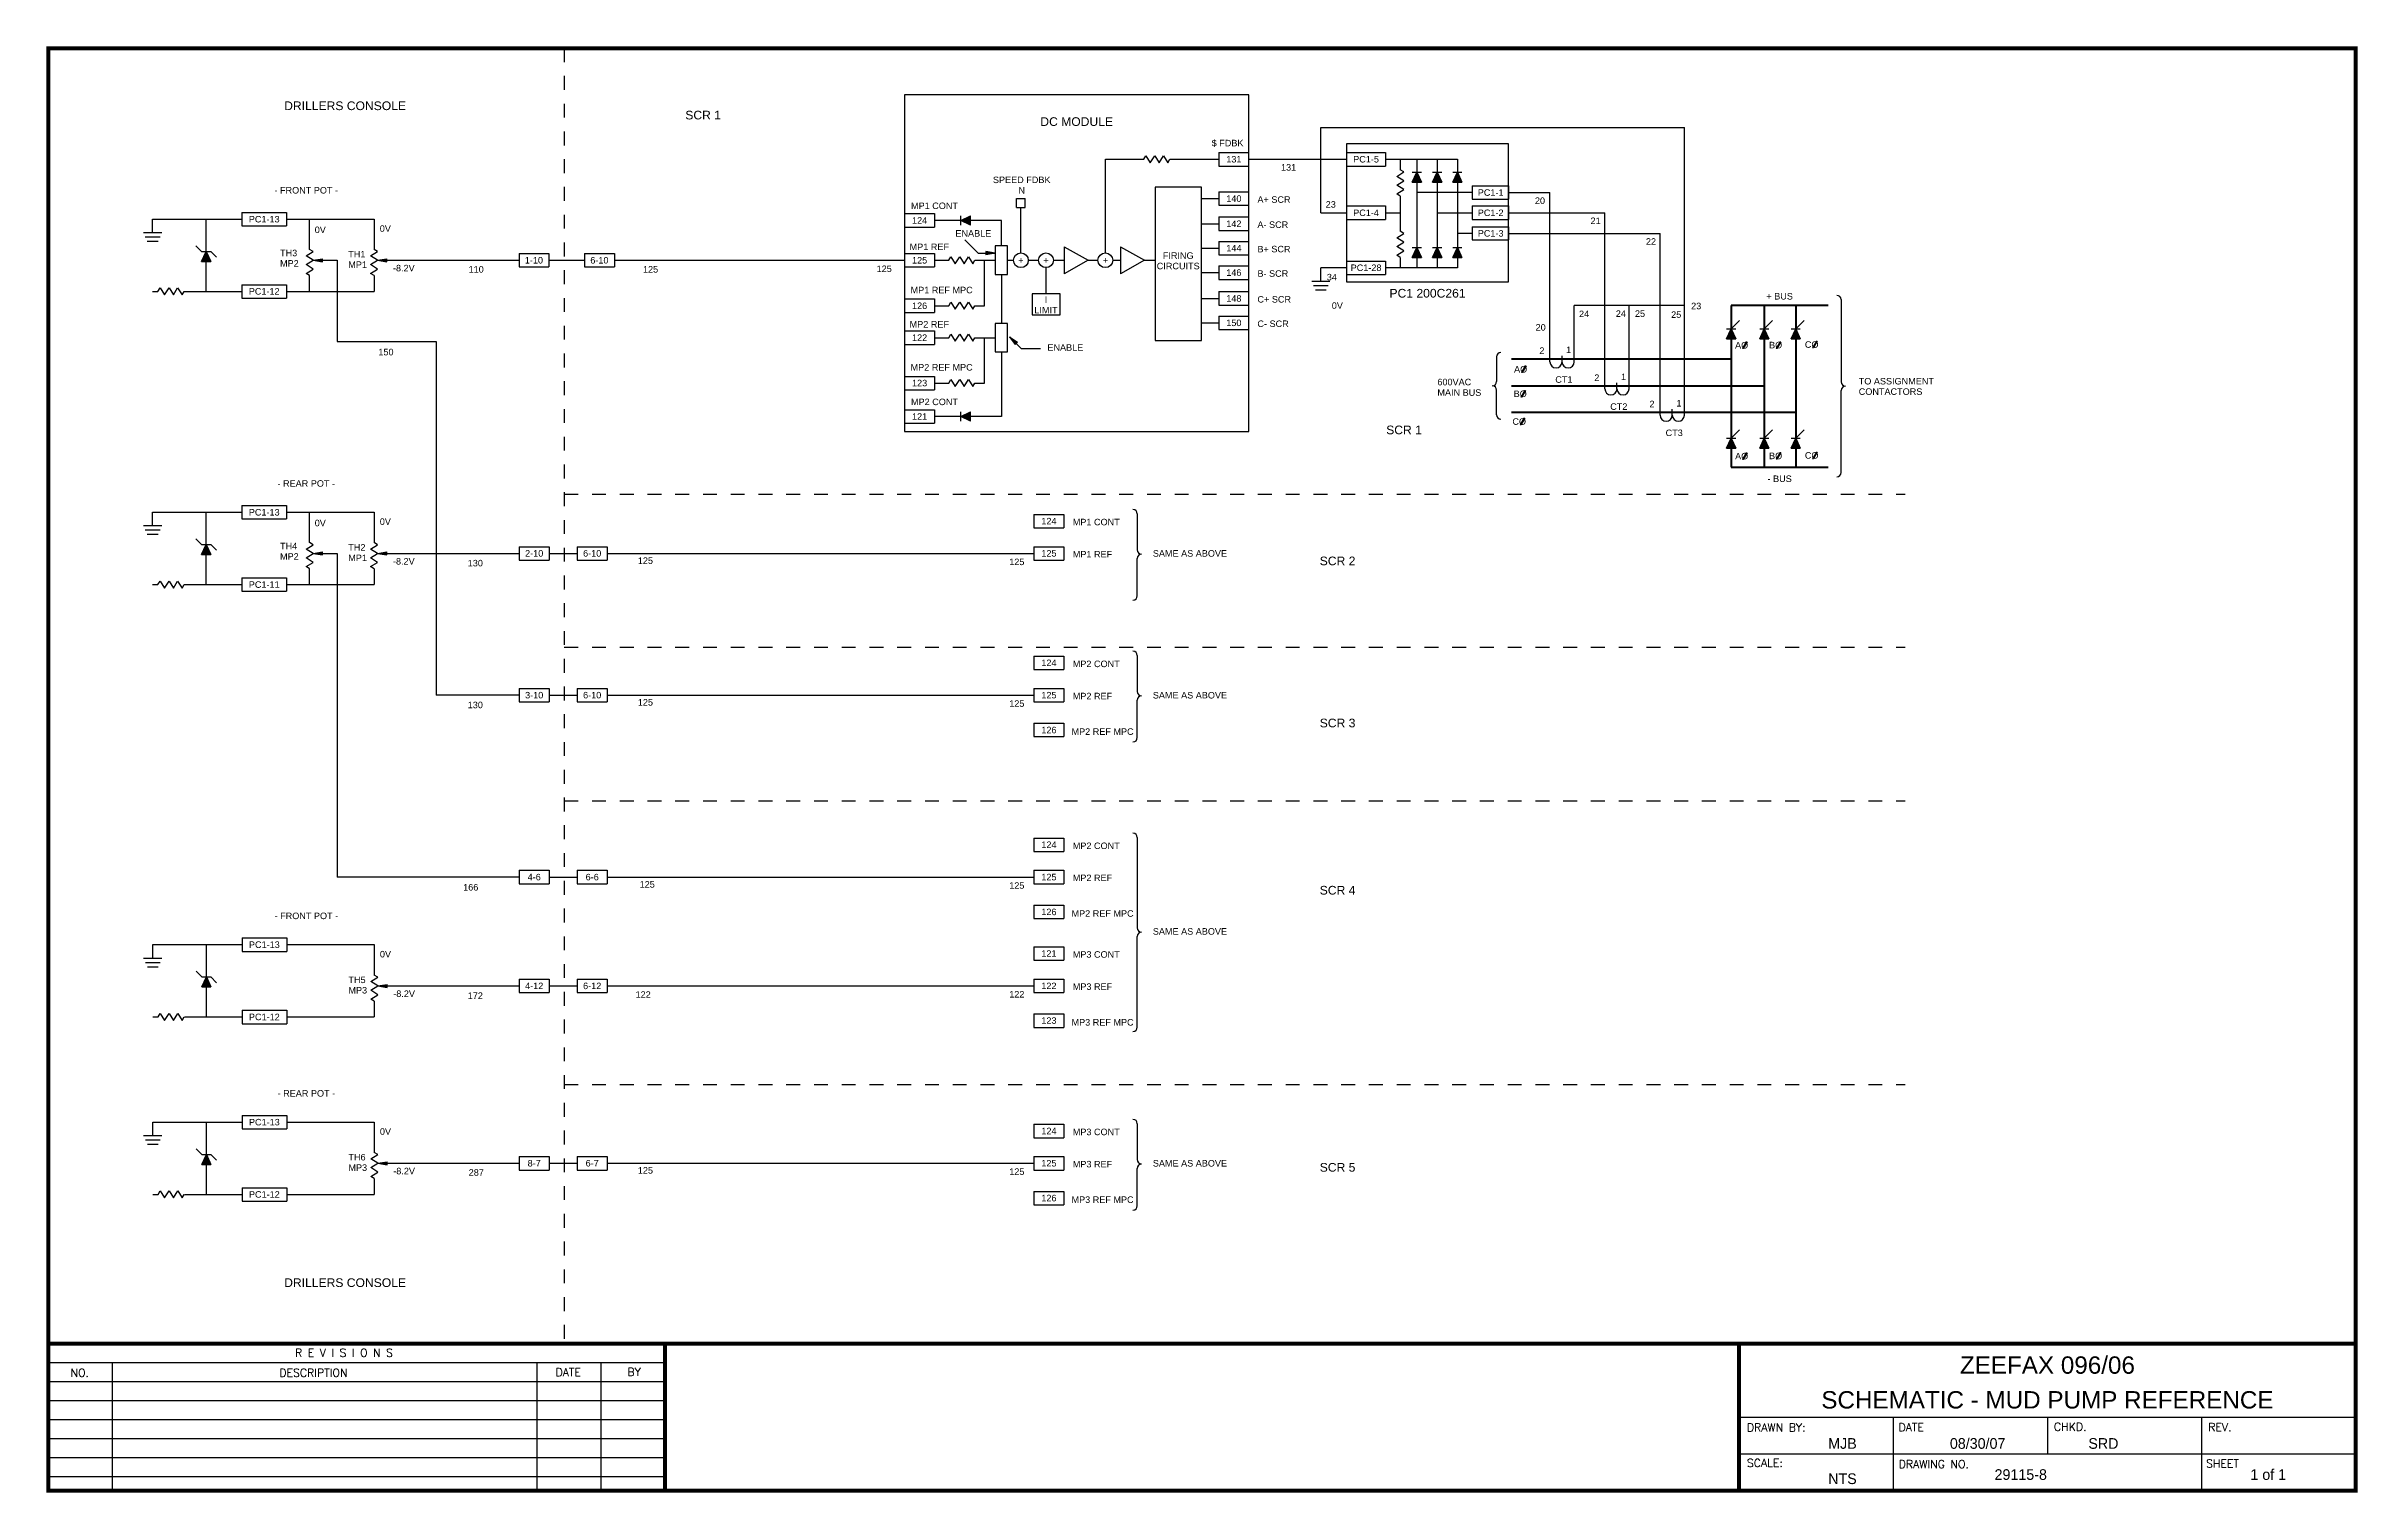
# Model space of a CAD drawing. Extents: x 1.6 to 18.2, y -2.1 to 8.3.
import ezdxf
from ezdxf.enums import TextEntityAlignment as Align

# ---------------------------------------------------------------- set-up
doc = ezdxf.new("R2010")
doc.units = 0
doc.header["$MEASUREMENT"] = 0
doc.linetypes.add('DASHED2', pattern=[0.375, 0.25, -0.125])
doc.layers.get('0').update_dxf_attribs({"linetype": 'CONTINUOUS'})
doc.layers.add('DRAWING', color=7, linetype='CONTINUOUS')
doc.styles.add('A1', font='A1.shx')
doc.styles.add('ROMAND', font='ROMAND.shx')
doc.styles.get("Standard").update_dxf_attribs({"font": 'ARIAL.TTF'})

# ---------------------------------------------------------------- blocks, each defined once
blk = doc.blocks.new('resistor')
for p, q in [((0, 0), (0.016, 0.025)), ((0.016, 0.025), (0.047, -0.025)), ((0.047, -0.025), (0.08, 0.025)), ((0.08, 0.025), (0.111, -0.025)), ((0.111, -0.025), (0.142, 0.025)), ((0.142, 0.025), (0.174, -0.025)), ((0.174, -0.025), (0.189, 0))]:
    blk.add_line(p, q)
blk = doc.blocks.new('gnd')
for p, q in [((0, -0.099), (0, 0)), ((0.066, -0.099), (-0.066, -0.099)), ((0.053, -0.13), (-0.053, -0.13)), ((0.039, -0.161), (-0.039, -0.161))]:
    blk.add_line(p, q)
blk = doc.blocks.new('zener')
blk.add_hatch(color=256).paths.add_polyline_path([(0.072, 0), (0, 0.033), (0, -0.033)])
for p, q in [((0, 0.033), (0.072, 0)), ((0, 0.033), (0, -0.033)), ((0.072, 0), (0, -0.033)), ((0.113, 0.074), (0.072, 0.033)), ((0.072, 0.033), (0.072, -0.033)), ((0.072, -0.033), (0.031, -0.074))]:
    blk.add_line(p, q)
blk = doc.blocks.new('pot_arrow')
blk.add_hatch(color=256).paths.add_polyline_path([(-0.068, 0.011), (-0.068, -0.011), (0, 0)])
for p, q in [((-0.068, 0.011), (-0.068, -0.011)), ((0, 0), (-0.068, 0.011)), ((0, 0), (-0.068, -0.011))]:
    blk.add_line(p, q)
blk = doc.blocks.new('diode')
blk.add_hatch(color=256).paths.add_polyline_path([(0.072, 0), (0, 0.033), (0, -0.033)])
for p, q in [((0, 0.033), (0.072, 0)), ((0, 0.033), (0, -0.033)), ((0.072, 0), (0, -0.033)), ((0.072, 0.033), (0.072, -0.033))]:
    blk.add_line(p, q)
blk = doc.blocks.new('A_phase')
h = blk.add_hatch(color=256)
h.paths.add_polyline_path([(0.1, -0.033), (0.108, -0.033), (0.145, 0.031), (0.137, 0.031)], flags=16)
h.paths.add_polyline_path([(0.01, -0.05), (0.165, -0.05), (0.165, 0.047), (0.01, 0.047)], flags=9)
for p, q in [((0.137, 0.031), (0.1, -0.033)), ((0.145, 0.031), (0.108, -0.033)), ((0.137, 0.031), (0.145, 0.031)), ((0.108, -0.033), (0.1, -0.033))]:
    blk.add_line(p, q)
blk.add_text('AO', height=0.0625).set_placement((0.029, -0.032))
blk = doc.blocks.new('C_phase')
h = blk.add_hatch(color=256)
h.paths.add_polyline_path([(0.099, -0.026), (0.107, -0.026), (0.144, 0.038), (0.136, 0.038)], flags=16)
h.paths.add_polyline_path([(0.013, -0.043), (0.168, -0.043), (0.168, 0.054), (0.013, 0.054)], flags=9)
for p, q in [((0.136, 0.038), (0.099, -0.026)), ((0.144, 0.038), (0.107, -0.026)), ((0.136, 0.038), (0.144, 0.038)), ((0.107, -0.026), (0.099, -0.026))]:
    blk.add_line(p, q)
blk.add_text('CO', height=0.0625).set_placement((0.025, -0.025))
blk = doc.blocks.new('B_phase')
h = blk.add_hatch(color=256)
h.paths.add_polyline_path([(0.094, -0.031), (0.101, -0.031), (0.139, 0.033), (0.131, 0.033)], flags=16)
h.paths.add_polyline_path([(0.01, -0.048), (0.158, -0.048), (0.158, 0.049), (0.01, 0.049)], flags=9)
for p, q in [((0.131, 0.033), (0.094, -0.031)), ((0.139, 0.033), (0.101, -0.031)), ((0.131, 0.033), (0.139, 0.033)), ((0.101, -0.031), (0.094, -0.031))]:
    blk.add_line(p, q)
blk.add_text('BO', height=0.0625).set_placement((0.025, -0.03))

msp = doc.modelspace()

# ---------------------------------------------------------------- linework, layer by layer
at = {"color": 7}
for p, q in [((1.582, -1.03), (1.582, -2.09)), ((1.582, -1.167), (6.028, -1.167)), ((1.582, -1.304), (6.028, -1.304)), ((2.043, -1.167), (2.043, -2.09)), ((5.105, -1.167), (5.105, -2.09)), ((5.566, -1.167), (5.566, -2.09)), ((1.582, -1.441), (6.028, -1.441)), ((1.582, -1.578), (6.028, -1.578)), ((13.769, -1.56), (18.215, -1.56)), ((14.881, -1.56), (14.881, -2.09)), ((15.992, -1.56), (15.992, -1.825)), ((17.103, -1.56), (17.103, -2.09)), ((1.582, -1.714), (6.028, -1.714)), ((13.769, -1.825), (18.215, -1.825)), ((1.582, -1.851), (6.028, -1.851)), ((1.582, -1.988), (6.028, -1.988))]:
    msp.add_line(p, q, dxfattribs=at)
at = {"color": 7, "const_width": 0.0288}
msp.add_lwpolyline([(18.215, -2.09), (18.215, 8.305), (1.582, 8.305), (1.582, -2.09)], close=True, dxfattribs=at)
for points in [[(1.582, -1.03), (18.215, -1.03)], [(6.028, -1.03), (6.028, -2.09)], [(13.769, -2.09), (13.769, -1.03)]]:
    msp.add_lwpolyline(points, dxfattribs=at)
at = {"layer": 'DRAWING', "color": 7, "linetype": 'DASHED2', "ltscale": 0.25}
for p, q in [((5.302, 8.305), (5.302, -1.03)), ((5.302, 5.092), (14.967, 5.092)), ((5.302, 3.989), (14.967, 3.989)), ((5.302, 2.881), (14.967, 2.881)), ((5.302, 0.838), (14.967, 0.838))]:
    msp.add_line(p, q, dxfattribs=at)
at = {"layer": 'DRAWING', "color": 7}
for p, q in [((10.236, 7.968), (7.755, 7.968)), ((7.755, 7.968), (7.755, 5.544)), ((10.236, 5.544), (10.236, 7.968)), ((10.755, 7.733), (13.375, 7.733)), ((10.755, 7.119), (10.755, 7.733)), ((13.375, 5.661), (13.375, 7.733)), ((9.202, 6.83), (9.202, 7.505)), ((9.202, 7.505), (9.478, 7.505)), ((9.667, 7.505), (10.02, 7.505)), ((10.02, 7.553), (10.236, 7.553)), ((10.02, 7.553), (10.02, 7.456)), ((10.236, 7.505), (10.94, 7.505)), ((10.94, 7.616), (10.94, 6.622)), ((12.107, 7.616), (10.94, 7.616)), ((10.94, 7.553), (11.22, 7.553)), ((10.94, 7.553), (10.94, 7.456)), ((11.22, 7.553), (11.22, 7.456)), ((11.22, 7.505), (11.739, 7.505)), ((11.327, 7.505), (11.327, 7.428)), ((11.447, 7.505), (11.447, 6.723)), ((11.593, 7.505), (11.593, 6.723)), ((11.739, 7.505), (11.739, 6.723)), ((12.107, 6.622), (12.107, 7.616)), ((10.02, 7.456), (10.236, 7.456)), ((10.94, 7.456), (11.22, 7.456)), ((8.561, 7.157), (8.561, 7.222)), ((8.561, 7.222), (8.625, 7.222)), ((8.625, 7.157), (8.625, 7.222)), ((9.56, 7.304), (9.56, 6.198)), ((9.895, 7.304), (9.56, 7.304)), ((9.895, 6.198), (9.895, 7.304)), ((9.895, 7.221), (10.02, 7.221)), ((10.02, 7.27), (10.236, 7.27)), ((10.02, 7.27), (10.02, 7.173)), ((10.02, 7.173), (10.236, 7.173)), ((10.94, 7.168), (11.22, 7.168)), ((10.94, 7.168), (10.94, 7.071)), ((11.22, 7.168), (11.22, 7.071)), ((11.327, 7.239), (11.327, 6.986)), ((11.845, 7.265), (11.447, 7.265)), ((11.845, 7.313), (12.107, 7.313)), ((11.845, 7.313), (11.845, 7.217)), ((11.845, 7.217), (12.107, 7.217)), ((11.845, 7.168), (11.845, 7.071)), ((11.845, 7.168), (12.107, 7.168)), ((12.107, 7.313), (12.107, 7.217)), ((12.107, 7.265), (12.406, 7.265)), ((12.107, 7.168), (12.107, 7.071)), ((12.406, 6.045), (12.406, 7.265)), ((2.335, 7.073), (2.978, 7.073)), ((2.721, 6.553), (2.721, 7.073)), ((2.978, 7.122), (3.3, 7.122)), ((2.978, 7.122), (2.978, 7.025)), ((2.978, 7.025), (3.3, 7.025)), ((3.3, 7.122), (3.3, 7.025)), ((3.3, 7.073), (3.931, 7.073)), ((3.466, 6.855), (3.466, 7.073)), ((3.931, 7.073), (3.931, 6.855)), ((7.755, 7.113), (7.971, 7.113)), ((7.755, 7.113), (7.755, 7.016)), ((7.755, 7.016), (7.971, 7.016)), ((7.971, 7.113), (7.971, 7.016)), ((8.453, 7.064), (7.971, 7.064)), ((8.453, 6.88), (8.453, 7.064)), ((8.561, 7.157), (8.625, 7.157)), ((8.593, 6.83), (8.593, 7.157)), ((9.895, 7.04), (10.02, 7.04)), ((10.02, 7.089), (10.236, 7.089)), ((10.02, 7.089), (10.02, 6.992)), ((10.755, 7.119), (10.94, 7.119)), ((10.94, 7.071), (11.22, 7.071)), ((11.22, 7.119), (11.327, 7.119)), ((11.593, 7.119), (11.845, 7.119)), ((11.845, 7.071), (12.107, 7.071)), ((11.845, 7.019), (12.107, 7.019)), ((11.845, 7.019), (11.845, 6.923)), ((12.107, 7.119), (12.802, 7.119)), ((12.107, 7.019), (12.107, 6.923)), ((12.802, 5.85), (12.802, 7.119)), ((8.19, 6.924), (8.286, 6.828)), ((8.497, 6.88), (8.408, 6.88)), ((8.408, 6.88), (8.408, 6.674)), ((8.497, 6.674), (8.497, 6.88)), ((8.906, 6.874), (9.078, 6.777)), ((8.906, 6.874), (8.906, 6.68)), ((9.312, 6.874), (9.485, 6.777)), ((9.312, 6.874), (9.312, 6.68)), ((9.895, 6.864), (10.02, 6.864)), ((10.02, 6.992), (10.236, 6.992)), ((10.02, 6.912), (10.02, 6.816)), ((10.02, 6.912), (10.236, 6.912)), ((11.845, 6.971), (11.739, 6.971)), ((11.845, 6.923), (12.107, 6.923)), ((12.107, 6.971), (13.2, 6.971)), ((13.2, 5.661), (13.2, 6.971)), ((3.466, 6.553), (3.466, 6.666)), ((3.491, 6.777), (3.666, 6.777)), ((3.666, 6.777), (3.666, 6.191)), ((3.931, 6.666), (3.931, 6.553)), ((3.956, 6.777), (4.976, 6.777)), ((4.976, 6.825), (5.191, 6.825)), ((4.976, 6.825), (4.976, 6.729)), ((4.976, 6.729), (5.191, 6.729)), ((5.191, 6.825), (5.191, 6.729)), ((5.191, 6.777), (5.447, 6.777)), ((5.447, 6.825), (5.663, 6.825)), ((5.447, 6.825), (5.447, 6.729)), ((5.447, 6.729), (5.663, 6.729)), ((5.663, 6.825), (5.663, 6.729)), ((5.663, 6.777), (7.225, 6.777)), ((7.212, 6.777), (7.755, 6.777)), ((7.755, 6.825), (7.971, 6.825)), ((7.755, 6.825), (7.755, 6.729)), ((7.755, 6.729), (7.971, 6.729)), ((7.971, 6.825), (7.971, 6.729)), ((7.971, 6.777), (8.073, 6.777)), ((8.262, 6.777), (8.408, 6.777)), ((8.286, 6.828), (8.408, 6.828)), ((8.331, 6.449), (8.331, 6.777)), ((8.408, 6.674), (8.497, 6.674)), ((8.453, 6.674), (8.453, 6.322)), ((8.497, 6.777), (8.54, 6.777)), ((8.647, 6.777), (8.721, 6.777)), ((8.774, 6.724), (8.774, 6.536)), ((8.828, 6.777), (8.906, 6.777)), ((9.078, 6.777), (8.906, 6.68)), ((9.078, 6.777), (9.149, 6.777)), ((9.255, 6.777), (9.312, 6.777)), ((9.485, 6.777), (9.312, 6.68)), ((9.485, 6.777), (9.56, 6.777)), ((9.895, 6.688), (10.02, 6.688)), ((10.02, 6.816), (10.236, 6.816)), ((10.02, 6.736), (10.236, 6.736)), ((10.02, 6.736), (10.02, 6.639)), ((10.94, 6.723), (10.755, 6.723)), ((10.94, 6.771), (11.22, 6.771)), ((10.94, 6.771), (10.94, 6.675)), ((10.94, 6.675), (11.22, 6.675)), ((11.22, 6.771), (11.22, 6.675)), ((11.739, 6.723), (11.22, 6.723)), ((11.327, 6.797), (11.327, 6.723)), ((2.335, 6.553), (2.373, 6.553)), ((2.563, 6.553), (2.978, 6.553)), ((2.978, 6.601), (3.3, 6.601)), ((2.978, 6.601), (2.978, 6.504)), ((2.978, 6.504), (3.3, 6.504)), ((3.3, 6.601), (3.3, 6.504)), ((3.3, 6.553), (3.931, 6.553)), ((8.674, 6.536), (8.674, 6.383)), ((8.875, 6.536), (8.674, 6.536)), ((8.875, 6.383), (8.875, 6.536)), ((9.895, 6.502), (10.02, 6.502)), ((10.02, 6.639), (10.236, 6.639)), ((10.02, 6.551), (10.236, 6.551)), ((10.02, 6.551), (10.02, 6.454)), ((10.94, 6.622), (12.107, 6.622)), ((14.474, 6.524), (14.474, 6.524)), ((7.755, 6.498), (7.971, 6.498)), ((7.755, 6.498), (7.755, 6.401)), ((7.755, 6.401), (7.971, 6.401)), ((7.971, 6.498), (7.971, 6.401)), ((7.971, 6.449), (8.073, 6.449)), ((8.262, 6.449), (8.331, 6.449)), ((8.674, 6.383), (8.875, 6.383)), ((10.02, 6.454), (10.236, 6.454)), ((10.02, 6.374), (10.236, 6.374)), ((10.02, 6.374), (10.02, 6.278)), ((13.375, 6.45), (12.581, 6.45)), ((12.581, 6.045), (12.581, 6.45)), ((12.977, 5.85), (12.977, 6.45)), ((13.712, 6.283), (13.772, 6.343)), ((13.951, 6.283), (14.01, 6.343)), ((14.178, 6.283), (14.238, 6.343)), ((14.506, 6.493), (14.506, 5.902)), ((3.666, 6.191), (4.379, 6.191)), ((4.379, 6.191), (4.379, 3.643)), ((7.755, 6.268), (7.971, 6.268)), ((7.755, 6.171), (7.971, 6.171)), ((7.971, 6.268), (7.971, 6.171)), ((7.971, 6.219), (8.073, 6.219)), ((8.262, 6.219), (8.408, 6.219)), ((8.331, 5.892), (8.331, 6.219)), ((8.408, 6.322), (8.408, 6.117)), ((8.497, 6.322), (8.408, 6.322)), ((8.497, 6.117), (8.497, 6.322)), ((8.598, 6.139), (8.512, 6.226)), ((9.56, 6.198), (9.895, 6.198)), ((9.895, 6.326), (10.02, 6.326)), ((10.02, 6.278), (10.236, 6.278)), ((8.408, 6.117), (8.497, 6.117)), ((8.453, 6.117), (8.453, 5.651)), ((8.734, 6.139), (8.598, 6.139)), ((12.022, 6.081), (12.022, 5.904)), ((12.053, 6.112), (12.053, 6.112)), ((12.494, 6.045), (12.494, 6.089)), ((7.755, 5.94), (7.971, 5.94)), ((7.755, 5.843), (7.971, 5.843)), ((7.971, 5.94), (7.971, 5.843)), ((7.971, 5.892), (8.073, 5.892)), ((8.262, 5.892), (8.331, 5.892)), ((11.991, 5.872), (11.991, 5.872)), ((12.022, 5.664), (12.022, 5.841)), ((12.889, 5.85), (12.889, 5.894)), ((14.506, 5.248), (14.506, 5.839)), ((14.537, 5.871), (14.537, 5.871)), ((7.755, 5.7), (7.971, 5.7)), ((7.971, 5.7), (7.971, 5.603)), ((13.288, 5.661), (13.288, 5.704)), ((7.755, 5.603), (7.971, 5.603)), ((7.755, 5.544), (10.236, 5.544)), ((8.453, 5.651), (7.971, 5.651)), ((13.712, 5.495), (13.772, 5.555)), ((13.951, 5.495), (14.01, 5.555)), ((14.178, 5.495), (14.238, 5.555)), ((14.474, 5.217), (14.474, 5.217)), ((2.978, 5.009), (3.3, 5.009)), ((2.978, 5.009), (2.978, 4.913)), ((3.3, 5.009), (3.3, 4.913)), ((2.335, 4.961), (2.978, 4.961)), ((2.721, 4.44), (2.721, 4.961)), ((2.978, 4.913), (3.3, 4.913)), ((3.3, 4.961), (3.931, 4.961)), ((3.466, 4.743), (3.466, 4.961)), ((3.931, 4.961), (3.931, 4.743)), ((8.687, 4.945), (8.903, 4.945)), ((8.687, 4.945), (8.687, 4.849)), ((8.687, 4.849), (8.903, 4.849)), ((8.903, 4.945), (8.903, 4.849)), ((9.401, 4.981), (9.401, 4.981)), ((9.432, 4.949), (9.432, 4.69)), ((4.977, 4.713), (5.193, 4.713)), ((4.977, 4.713), (4.977, 4.616)), ((5.193, 4.713), (5.193, 4.616)), ((5.395, 4.713), (5.611, 4.713)), ((5.395, 4.713), (5.395, 4.616)), ((5.611, 4.713), (5.611, 4.616)), ((8.687, 4.713), (8.903, 4.713)), ((8.687, 4.713), (8.687, 4.616)), ((8.903, 4.713), (8.903, 4.616)), ((3.466, 4.44), (3.466, 4.553)), ((3.491, 4.665), (3.666, 4.665)), ((3.666, 4.665), (3.666, 2.332)), ((3.931, 4.553), (3.931, 4.44)), ((3.956, 4.665), (4.976, 4.665)), ((4.977, 4.616), (5.193, 4.616)), ((5.193, 4.665), (5.395, 4.665)), ((5.395, 4.616), (5.611, 4.616)), ((5.611, 4.665), (7.2, 4.665)), ((7.159, 4.665), (8.687, 4.665)), ((8.687, 4.616), (8.903, 4.616)), ((9.432, 4.359), (9.432, 4.628)), ((9.463, 4.659), (9.463, 4.659)), ((9.463, 4.659), (9.463, 4.659)), ((2.335, 4.44), (2.373, 4.44)), ((2.563, 4.44), (2.978, 4.44)), ((2.978, 4.488), (2.978, 4.392)), ((2.978, 4.488), (3.3, 4.488)), ((2.978, 4.392), (3.3, 4.392)), ((3.3, 4.488), (3.3, 4.392)), ((3.3, 4.44), (3.931, 4.44)), ((8.687, 3.924), (8.903, 3.924)), ((8.687, 3.924), (8.687, 3.827)), ((8.903, 3.924), (8.903, 3.827)), ((9.401, 3.959), (9.401, 3.959)), ((9.432, 3.928), (9.432, 3.669)), ((4.977, 3.691), (4.977, 3.595)), ((4.977, 3.691), (5.193, 3.691)), ((5.193, 3.691), (5.193, 3.595)), ((5.395, 3.691), (5.395, 3.595)), ((5.395, 3.691), (5.611, 3.691)), ((5.611, 3.691), (5.611, 3.595)), ((8.687, 3.827), (8.903, 3.827)), ((8.687, 3.691), (8.687, 3.595)), ((8.687, 3.691), (8.903, 3.691)), ((8.903, 3.691), (8.903, 3.595)), ((4.977, 3.643), (4.379, 3.643)), ((4.977, 3.595), (5.193, 3.595)), ((5.193, 3.643), (5.395, 3.643)), ((5.395, 3.595), (5.611, 3.595)), ((5.611, 3.643), (7.206, 3.643)), ((7.159, 3.643), (8.687, 3.643)), ((8.687, 3.595), (8.903, 3.595)), ((9.432, 3.337), (9.432, 3.606)), ((9.463, 3.638), (9.463, 3.638)), ((9.463, 3.638), (9.463, 3.638)), ((8.687, 3.44), (8.903, 3.44)), ((8.687, 3.44), (8.687, 3.344)), ((8.687, 3.344), (8.903, 3.344)), ((8.903, 3.44), (8.903, 3.344)), ((9.401, 3.306), (9.401, 3.306)), ((8.687, 2.613), (8.903, 2.613)), ((8.687, 2.613), (8.687, 2.517)), ((8.687, 2.517), (8.903, 2.517)), ((8.903, 2.613), (8.903, 2.517)), ((9.401, 2.648), (9.401, 2.648)), ((9.432, 2.617), (9.432, 1.966)), ((4.977, 2.381), (4.977, 2.284)), ((4.977, 2.381), (5.193, 2.381)), ((5.193, 2.381), (5.193, 2.284)), ((5.395, 2.381), (5.395, 2.284)), ((5.395, 2.381), (5.611, 2.381)), ((5.611, 2.381), (5.611, 2.284)), ((8.687, 2.381), (8.687, 2.284)), ((8.687, 2.381), (8.903, 2.381)), ((8.903, 2.381), (8.903, 2.284)), ((4.977, 2.332), (3.666, 2.332)), ((4.977, 2.284), (5.193, 2.284)), ((5.193, 2.332), (5.395, 2.332)), ((5.395, 2.284), (5.611, 2.284)), ((5.611, 2.332), (7.2, 2.332)), ((7.159, 2.332), (8.687, 2.332)), ((8.687, 2.284), (8.903, 2.284)), ((8.687, 2.13), (8.903, 2.13)), ((8.687, 2.13), (8.687, 2.033)), ((8.687, 2.033), (8.903, 2.033)), ((8.903, 2.13), (8.903, 2.033)), ((2.336, 1.845), (2.979, 1.845)), ((2.722, 1.324), (2.722, 1.845)), ((2.979, 1.893), (3.301, 1.893)), ((2.979, 1.893), (2.979, 1.796)), ((3.301, 1.893), (3.301, 1.796)), ((3.301, 1.845), (3.932, 1.845)), ((3.932, 1.845), (3.932, 1.626)), ((9.432, 1.251), (9.432, 1.904)), ((9.463, 1.935), (9.463, 1.935)), ((9.463, 1.935), (9.463, 1.935)), ((2.979, 1.796), (3.301, 1.796)), ((8.687, 1.829), (8.687, 1.733)), ((8.687, 1.829), (8.903, 1.829)), ((8.687, 1.733), (8.903, 1.733)), ((8.903, 1.829), (8.903, 1.733)), ((3.957, 1.548), (4.977, 1.548)), ((4.977, 1.597), (5.193, 1.597)), ((4.977, 1.597), (4.977, 1.5)), ((4.977, 1.5), (5.193, 1.5)), ((5.193, 1.597), (5.193, 1.5)), ((5.193, 1.548), (5.395, 1.548)), ((5.395, 1.597), (5.611, 1.597)), ((5.395, 1.597), (5.395, 1.5)), ((5.395, 1.5), (5.611, 1.5)), ((5.611, 1.597), (5.611, 1.5)), ((5.611, 1.548), (7.231, 1.548)), ((7.159, 1.548), (8.687, 1.548)), ((8.687, 1.597), (8.903, 1.597)), ((8.687, 1.597), (8.687, 1.5)), ((8.687, 1.5), (8.903, 1.5)), ((8.903, 1.597), (8.903, 1.5)), ((2.979, 1.372), (2.979, 1.275)), ((2.979, 1.372), (3.301, 1.372)), ((3.301, 1.372), (3.301, 1.275)), ((3.932, 1.437), (3.932, 1.324)), ((8.687, 1.346), (8.687, 1.249)), ((8.687, 1.346), (8.903, 1.346)), ((8.903, 1.346), (8.903, 1.249)), ((2.336, 1.324), (2.374, 1.324)), ((2.564, 1.324), (2.979, 1.324)), ((2.979, 1.275), (3.301, 1.275)), ((3.301, 1.324), (3.932, 1.324)), ((8.687, 1.249), (8.903, 1.249)), ((9.401, 1.219), (9.401, 1.219)), ((2.336, 0.566), (2.979, 0.566)), ((2.722, 0.045), (2.722, 0.566)), ((2.979, 0.614), (3.301, 0.614)), ((2.979, 0.614), (2.979, 0.518)), ((2.979, 0.518), (3.301, 0.518)), ((3.301, 0.614), (3.301, 0.518)), ((3.301, 0.566), (3.932, 0.566)), ((3.932, 0.566), (3.932, 0.348)), ((8.687, 0.551), (8.903, 0.551)), ((8.687, 0.551), (8.687, 0.454)), ((8.903, 0.551), (8.903, 0.454)), ((9.401, 0.586), (9.401, 0.586)), ((9.432, 0.555), (9.432, 0.296)), ((8.687, 0.454), (8.903, 0.454)), ((3.957, 0.27), (4.977, 0.27)), ((4.977, 0.318), (4.977, 0.221)), ((4.977, 0.318), (5.193, 0.318)), ((4.977, 0.221), (5.193, 0.221)), ((5.193, 0.318), (5.193, 0.221)), ((5.193, 0.27), (5.395, 0.27)), ((5.395, 0.318), (5.395, 0.221)), ((5.395, 0.318), (5.611, 0.318)), ((5.395, 0.221), (5.611, 0.221)), ((5.611, 0.318), (5.611, 0.221)), ((5.611, 0.27), (7.213, 0.27)), ((7.159, 0.27), (8.687, 0.27)), ((8.687, 0.318), (8.687, 0.221)), ((8.687, 0.318), (8.903, 0.318)), ((8.687, 0.221), (8.903, 0.221)), ((8.903, 0.318), (8.903, 0.221)), ((9.432, -0.036), (9.432, 0.233)), ((9.463, 0.264), (9.463, 0.264)), ((9.463, 0.264), (9.463, 0.264)), ((2.336, 0.045), (2.374, 0.045)), ((2.564, 0.045), (2.979, 0.045)), ((2.979, 0.093), (2.979, -0.003)), ((2.979, 0.093), (3.301, 0.093)), ((3.301, 0.093), (3.301, -0.003)), ((3.301, 0.045), (3.932, 0.045)), ((3.932, 0.159), (3.932, 0.045)), ((8.687, 0.067), (8.903, 0.067)), ((8.687, 0.067), (8.687, -0.029)), ((8.903, 0.067), (8.903, -0.029)), ((2.979, -0.003), (3.301, -0.003)), ((8.687, -0.029), (8.903, -0.029)), ((9.401, -0.067), (9.401, -0.067))]:
    msp.add_line(p, q, dxfattribs=at)
at = {"layer": 'DRAWING', "color": 7, "lineweight": 50}
for p, q in [((13.712, 6.452), (13.712, 5.287)), ((14.412, 6.452), (13.712, 6.452)), ((13.951, 6.452), (13.951, 5.287)), ((14.178, 6.452), (14.178, 5.287)), ((12.13, 6.067), (13.712, 6.067)), ((12.13, 5.872), (13.951, 5.872)), ((12.13, 5.683), (14.178, 5.683)), ((13.712, 5.287), (14.412, 5.287))]:
    msp.add_line(p, q, dxfattribs=at)
at = {"layer": 'DRAWING', "color": 7}
for centre in [(8.593, 6.777), (8.774, 6.777), (9.202, 6.777)]:
    msp.add_circle(centre, 0.0533, dxfattribs=at)
for centre, radius, start, end in [((14.474, 6.493), 0.0312, 0, 90), ((12.053, 6.081), 0.0312, 90, 180), ((12.45, 6.045), 0.0438, 180, 0), ((12.537, 6.045), 0.0438, 180, 0), ((11.991, 5.904), 0.0312, 270, 0), ((11.991, 5.841), 0.0312, 0, 90), ((12.846, 5.85), 0.0438, 180, 0), ((12.933, 5.85), 0.0438, 180, 0), ((14.537, 5.902), 0.0312, 180, 270), ((14.537, 5.839), 0.0312, 90, 180), ((12.053, 5.664), 0.0312, 180, 270), ((13.244, 5.661), 0.0438, 180, 0), ((13.332, 5.661), 0.0438, 180, 0), ((14.474, 5.248), 0.0312, 270, 0), ((9.401, 4.949), 0.0312, 0, 90), ((9.463, 4.69), 0.0312, 180, 270), ((9.463, 4.628), 0.0312, 90, 180), ((9.401, 4.359), 0.0312, 270, 0), ((9.401, 3.928), 0.0312, 0, 90), ((9.463, 3.669), 0.0312, 180, 270), ((9.463, 3.606), 0.0312, 90, 180), ((9.401, 3.337), 0.0312, 270, 0), ((9.401, 2.617), 0.0312, 0, 90), ((9.463, 1.966), 0.0312, 180, 270), ((9.463, 1.904), 0.0312, 90, 180), ((9.401, 1.251), 0.0312, 270, 0), ((9.401, 0.555), 0.0312, 0, 90), ((9.463, 0.296), 0.0312, 180, 270), ((9.463, 0.233), 0.0312, 90, 180), ((9.401, -0.036), 0.0312, 270, 0)]:
    msp.add_arc(centre, radius, start, end, dxfattribs=at)

# ---------------------------------------------------------------- block references
for name, p in [('resistor', (9.478, 7.505)), ('gnd', (2.335, 7.073)), ('pot_arrow', (8.408, 6.828)), ('resistor', (8.073, 6.777)), ('gnd', (10.755, 6.723)), ('resistor', (2.373, 6.553)), ('resistor', (8.073, 6.449)), ('resistor', (8.073, 6.219)), ('resistor', (8.073, 5.892)), ('gnd', (2.335, 4.961)), ('resistor', (2.373, 4.44)), ('gnd', (2.336, 1.845)), ('resistor', (2.374, 1.324)), ('gnd', (2.336, 0.566)), ('resistor', (2.374, 0.045))]:
    msp.add_blockref(name, p, dxfattribs=at)
for name, p, rotation in [('resistor', (11.327, 7.239), 90), ('diode', (11.447, 7.34), 90), ('diode', (11.593, 7.34), 90), ('diode', (11.739, 7.34), 90), ('diode', (8.231, 7.064), 180), ('zener', (2.721, 6.769), 90), ('resistor', (3.466, 6.666), 90), ('resistor', (3.931, 6.666), 90), ('resistor', (11.327, 6.797), 90), ('diode', (11.447, 6.797), 90), ('diode', (11.593, 6.797), 90), ('diode', (11.739, 6.797), 90), ('pot_arrow', (3.491, 6.777), 180), ('pot_arrow', (3.956, 6.777), 180), ('diode', (13.712, 6.211), 90), ('diode', (13.951, 6.211), 90), ('diode', (14.178, 6.211), 90), ('diode', (8.231, 5.651), 180), ('diode', (13.712, 5.423), 90), ('diode', (13.951, 5.423), 90), ('diode', (14.178, 5.423), 90), ('zener', (2.721, 4.656), 90), ('resistor', (3.466, 4.553), 90), ('pot_arrow', (3.491, 4.665), 180), ('resistor', (3.931, 4.553), 90), ('pot_arrow', (3.956, 4.665), 180), ('zener', (2.722, 1.54), 90), ('resistor', (3.932, 1.437), 90), ('pot_arrow', (3.957, 1.548), 180), ('zener', (2.722, 0.261), 90), ('resistor', (3.932, 0.159), 90), ('pot_arrow', (3.957, 0.27), 180)]:
    msp.add_blockref(name, p, dxfattribs=dict(at, rotation=rotation))
at = {"layer": 'DRAWING', "color": 7, "xscale": -1, "rotation": 315.0422998418842}
msp.add_blockref('pot_arrow', (8.512, 6.226), dxfattribs=at)
at = {"layer": 'DRAWING', "color": 7, "xscale": 0.75, "yscale": 0.75}
for p in [(13.719, 6.165), (13.719, 5.366)]:
    msp.add_blockref('A_phase', p, dxfattribs=at)
at = {"layer": 'DRAWING', "color": 7, "xscale": 0.75, "yscale": 0.75, "zscale": 0.75}
for name, p in [('B_phase', (13.967, 6.165)), ('C_phase', (14.225, 6.165)), ('A_phase', (12.126, 5.992)), ('B_phase', (12.126, 5.814)), ('C_phase', (12.117, 5.61)), ('B_phase', (13.967, 5.366)), ('C_phase', (14.225, 5.366))]:
    msp.add_blockref(name, p, dxfattribs=at)

# ---------------------------------------------------------------- texts
at = {"color": 7}
for s, height, style, p in [('R E V I S I O N S', 0.05763, 'ROMAND', (3.361, -1.125)), ('NO.', 0.0576, 'ROMAND', (1.743, -1.269)), ('DESCRIPTION', 0.05763, 'ROMAND', (3.248, -1.269)), ('DATE', 0.0576, 'ROMAND', (5.239, -1.265)), ('BY', 0.0576, 'ROMAND', (5.757, -1.263)), ('DRAWN BY:', 0.0576, 'ROMAND', (13.826, -1.663)), ('DATE', 0.0576, 'ROMAND', (14.919, -1.662)), ('CHKD.', 0.0576, 'ROMAND', (16.039, -1.658)), ('REV.', 0.0576, 'ROMAND', (17.151, -1.661)), ('MJB', 0.0769, 'A1', (14.412, -1.788)), ('08/30/07', 0.0769, 'A1', (15.289, -1.788)), ('SRD', 0.0769, 'A1', (16.287, -1.788)), ('SCALE:', 0.0576, 'ROMAND', (13.826, -1.919)), ('NTS', 0.0769, 'A1', (14.412, -2.042)), ('DRAWING NO.', 0.05763, 'ROMAND', (14.92, -1.927)), ('29115-8', 0.0769, 'A1', (15.611, -2.012)), ('SHEET', 0.0576, 'ROMAND', (17.135, -1.923)), ('1 of 1', 0.0769, 'A1', (17.455, -2.012))]:
    msp.add_text(s, height=height, dxfattribs=dict(at, style=style)).set_placement(p)
at = {"layer": 'DRAWING', "color": 7}
for s, height, p in [('DRILLERS CONSOLE', 0.0625, (3.283, 7.859)), ('SCR 1', 0.0625, (6.174, 7.792)), ('$ FDBK', 0.0469, (9.968, 7.598)), ('131', 0.0469, (10.468, 7.423)), ('MP1 CONT', 0.0469, (7.801, 7.146)), ('A+ SCR', 0.0469, (10.298, 7.191)), ('23', 0.0469, (10.79, 7.156)), ('20', 0.0469, (12.298, 7.183)), ('0V', 0.0469, (3.503, 6.973)), ('0V', 0.0469, (3.972, 6.982)), ('A- SCR', 0.0469, (10.298, 7.01)), ('21', 0.0469, (12.699, 7.038)), ('TH3', 0.0469, (3.253, 6.806)), ('TH1', 0.0469, (3.745, 6.797)), ('MP1 REF', 0.0469, (7.791, 6.85)), ('ENABLE', 0.0469, (8.121, 6.947)), ('B+ SCR', 0.0469, (10.298, 6.834)), ('22', 0.0469, (13.098, 6.889)), ('MP2', 0.0469, (3.253, 6.731)), ('MP1', 0.0469, (3.745, 6.722)), ('-8.2V', 0.0469, (4.067, 6.697)), ('110', 0.0469, (4.612, 6.688)), ('125', 0.0469, (5.869, 6.688)), ('125', 0.0469, (7.553, 6.692)), ('B- SCR', 0.0469, (10.298, 6.658)), ('34', 0.0469, (10.798, 6.632)), ('MP1 REF MPC', 0.04688, (7.798, 6.539)), ('C+ SCR', 0.0469, (10.298, 6.472)), ('MP2 REF', 0.0469, (7.791, 6.292)), ('C- SCR', 0.0469, (10.298, 6.296)), ('0V', 0.0469, (10.834, 6.427)), ('24', 0.0469, (12.616, 6.367)), ('24', 0.0469, (12.881, 6.369)), ('25', 0.0469, (13.019, 6.369)), ('25', 0.0469, (13.28, 6.362)), ('23', 0.0469, (13.424, 6.424)), ('ENABLE', 0.0469, (8.784, 6.125)), ('20', 0.0469, (12.303, 6.27)), ('150', 0.0469, (3.962, 6.092)), ('MP2 REF MPC', 0.04688, (7.798, 5.982)), ('2', 0.0469, (12.33, 6.102)), ('1', 0.0469, (12.523, 6.108)), ('600VAC', 0.0469, (11.595, 5.876)), ('MAIN BUS', 0.0469, (11.595, 5.8)), ('CT1', 0.0469, (12.445, 5.894)), ('2', 0.0469, (12.726, 5.907)), ('1', 0.0469, (12.919, 5.913)), ('TO ASSIGNMENT', 0.04688, (14.632, 5.882)), ('CONTACTORS', 0.0469, (14.632, 5.807)), ('MP2 CONT', 0.0469, (7.801, 5.733)), ('CT2', 0.0469, (12.841, 5.699)), ('2', 0.0469, (13.124, 5.718)), ('1', 0.0469, (13.318, 5.723)), ('SCR 1', 0.0625, (11.226, 5.523)), ('CT3', 0.0469, (13.24, 5.51)), ('0V', 0.0469, (3.503, 4.86)), ('0V', 0.0469, (3.972, 4.87)), ('MP1 CONT', 0.0469, (8.967, 4.867)), ('TH4', 0.0469, (3.253, 4.694)), ('MP2', 0.0469, (3.253, 4.619)), ('TH2', 0.0469, (3.745, 4.685)), ('MP1 REF', 0.0469, (8.967, 4.635)), ('SAME AS ABOVE', 0.04688, (9.544, 4.641)), ('MP1', 0.0469, (3.745, 4.609)), ('-8.2V', 0.0469, (4.067, 4.584)), ('130', 0.0469, (4.606, 4.571)), ('125', 0.0469, (5.832, 4.589)), ('125', 0.0469, (8.509, 4.58)), ('SCR 2', 0.0625, (10.747, 4.579)), ('MP2 CONT', 0.0469, (8.967, 3.845)), ('SAME AS ABOVE', 0.04688, (9.544, 3.619)), ('130', 0.0469, (4.606, 3.549)), ('125', 0.0469, (5.832, 3.568)), ('125', 0.0469, (8.509, 3.559)), ('MP2 REF', 0.0469, (8.967, 3.613)), ('MP2 REF MPC', 0.04688, (8.958, 3.357)), ('SCR 3', 0.0625, (10.747, 3.411)), ('MP2 CONT', 0.0469, (8.967, 2.534)), ('MP2 REF', 0.0469, (8.967, 2.303)), ('166', 0.0469, (4.573, 2.235)), ('125', 0.0469, (5.845, 2.256)), ('125', 0.0469, (8.509, 2.248)), ('SCR 4', 0.0625, (10.747, 2.206)), ('MP2 REF MPC', 0.04688, (8.958, 2.046)), ('SAME AS ABOVE', 0.04688, (9.544, 1.917)), ('0V', 0.0469, (3.973, 1.753)), ('MP3 CONT', 0.0469, (8.967, 1.751)), ('TH5', 0.0469, (3.746, 1.568)), ('MP3', 0.0469, (3.746, 1.493)), ('-8.2V', 0.0469, (4.069, 1.468)), ('172', 0.0469, (4.606, 1.454)), ('122', 0.0469, (5.816, 1.462)), ('122', 0.0469, (8.509, 1.464)), ('MP3 REF', 0.0469, (8.967, 1.519)), ('MP3 REF MPC', 0.04688, (8.958, 1.262)), ('0V', 0.0469, (3.973, 0.475)), ('MP3 CONT', 0.0469, (8.967, 0.472)), ('TH6', 0.0469, (3.746, 0.29)), ('MP3', 0.0469, (3.746, 0.215)), ('-8.2V', 0.0469, (4.069, 0.19)), ('287', 0.0469, (4.613, 0.18)), ('125', 0.0469, (5.832, 0.195)), ('125', 0.0469, (8.509, 0.186)), ('MP3 REF', 0.0469, (8.967, 0.24)), ('SAME AS ABOVE', 0.04688, (9.544, 0.246)), ('SCR 5', 0.0625, (10.747, 0.209)), ('MP3 REF MPC', 0.04688, (8.958, -0.016)), ('DRILLERS CONSOLE', 0.0625, (3.283, -0.622))]:
    msp.add_text(s, height=height, dxfattribs=at).set_placement(p)
for s, height, p in [('DC MODULE', 0.0625, (8.995, 7.745)), ('SPEED FDBK', 0.0469, (8.599, 7.333)), ('- FRONT POT -', 0.04688, (3.442, 7.258)), ('N', 0.0469, (8.599, 7.257)), ('FIRING', 0.0469, (9.727, 6.787)), ('CIRCUITS', 0.0469, (9.727, 6.712)), ('I', 0.0469, (8.774, 6.469)), ('PC1 200C261', 0.0625, (11.524, 6.508)), ('+ BUS', 0.0469, (14.062, 6.494)), ('LIMIT', 0.0469, (8.774, 6.394)), ('- REAR POT -', 0.04688, (3.442, 5.145)), ('- BUS', 0.0469, (14.062, 5.179)), ('- FRONT POT -', 0.04688, (3.443, 2.029)), ('- REAR POT -', 0.04688, (3.443, 0.75))]:
    msp.add_text(s, height=height, dxfattribs=at).set_placement(p, align=Align.CENTER)
for s, p in [('131', (10.128, 7.505)), ('PC1-5', (11.081, 7.505)), ('140', (10.128, 7.221)), ('PC1-1', (11.979, 7.265)), ('PC1-13', (3.139, 7.073)), ('124', (7.863, 7.064)), ('142', (10.128, 7.04)), ('PC1-4', (11.081, 7.119)), ('PC1-2', (11.979, 7.119)), ('144', (10.128, 6.864)), ('PC1-3', (11.979, 6.971)), ('1-10', (5.083, 6.777)), ('6-10', (5.555, 6.777)), ('125', (7.863, 6.777)), ('+', (8.593, 6.777)), ('+', (8.774, 6.777)), ('+', (9.202, 6.777)), ('146', (10.128, 6.688)), ('PC1-28', (11.081, 6.723)), ('PC1-12', (3.139, 6.553)), ('148', (10.128, 6.502)), ('126', (7.863, 6.449)), ('150', (10.128, 6.326)), ('122', (7.863, 6.219)), ('123', (7.863, 5.892)), ('121', (7.863, 5.651)), ('PC1-13', (3.139, 4.961)), ('124', (8.795, 4.897)), ('2-10', (5.085, 4.665)), ('6-10', (5.503, 4.665)), ('125', (8.795, 4.665)), ('PC1-11', (3.139, 4.44)), ('124', (8.795, 3.876)), ('3-10', (5.085, 3.643)), ('6-10', (5.503, 3.643)), ('125', (8.795, 3.643)), ('126', (8.795, 3.392)), ('124', (8.795, 2.565)), ('4-6', (5.085, 2.332)), ('6-6', (5.503, 2.332)), ('125', (8.795, 2.332)), ('126', (8.795, 2.081)), ('PC1-13', (3.14, 1.845)), ('121', (8.795, 1.781)), ('4-12', (5.085, 1.548)), ('6-12', (5.503, 1.548)), ('122', (8.795, 1.548)), ('PC1-12', (3.14, 1.324)), ('123', (8.795, 1.298)), ('PC1-13', (3.14, 0.566)), ('124', (8.795, 0.502)), ('8-7', (5.085, 0.27)), ('6-7', (5.503, 0.27)), ('125', (8.795, 0.27)), ('PC1-12', (3.14, 0.045)), ('126', (8.795, 0.019))]:
    msp.add_text(s, height=0.0469, dxfattribs=at).set_placement(p, align=Align.MIDDLE_CENTER)
at = {"layer": 'DRAWING', "color": 7, "linetype": 'ByBlock'}
msp.add_text('ZEEFAX 096/06', height=0.125, dxfattribs=at).set_placement((15.992, -1.247), align=Align.CENTER)
msp.add_text('SCHEMATIC - MUD PUMP REFERENCE', height=0.125, dxfattribs=at).set_placement((15.992, -1.435), align=Align.MIDDLE_CENTER)

doc.saveas('drawing.dxf')
